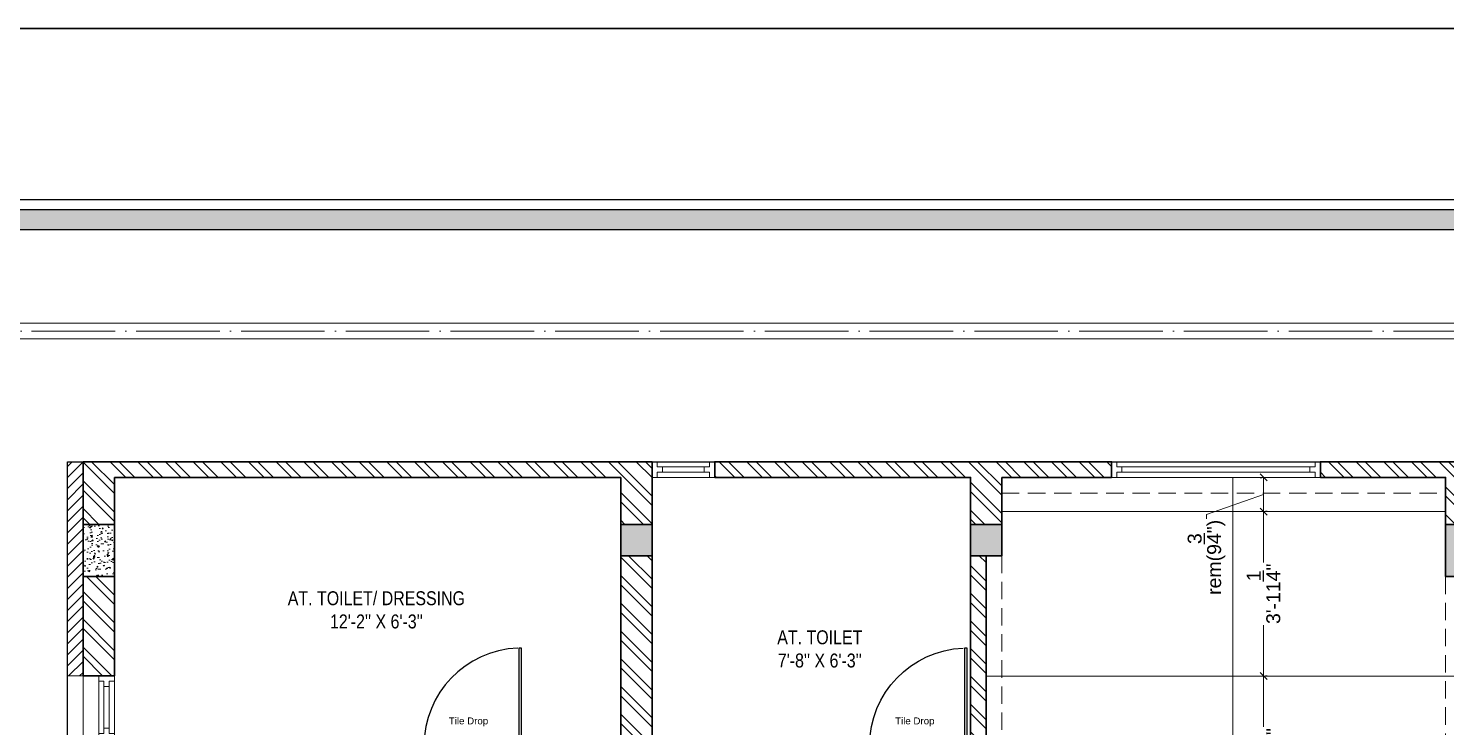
# Model space of a CAD drawing. Header units: millimetres. Extents: x 56222 to 3066687, y -650199 to -121287.
# Drawn here: x 151947.5 to 152354.7, y -179475.7 to -179275.2 of the extents above; entities that cross this region are included whole.
import ezdxf

# ---------------------------------------------------------------- set-up
doc = ezdxf.new("R2010")
doc.units = ezdxf.units.MM
doc.header["$MEASUREMENT"] = 0
doc.header["$PDMODE"] = 35
doc.linetypes.add('ACAD_ISO04W100', pattern=[30, 24, -3, 0, -3])
doc.linetypes.add('DASHED', pattern=[0.75, 0.5, -0.25])
doc.layers.get('Defpoints').update_dxf_attribs({"color": 220})
doc.layers.add('AR DOOR', color=40, linetype='Continuous')
doc.layers.add('AR ELE-5', color=134, linetype='Continuous')
for name, color, linetype, lineweight in [('COLUMN', 1, 'Continuous', 30), ('dim05', 1, 'Continuous', 13), ('Electrical', 84, 'Continuous', 30), ('FIRST FLOOR', 7, 'Continuous', 9), ('FIRST FLOOR ( DW_RAIL )', 7, 'Continuous', 9), ('FIRST FLOOR ( TEXT )', 7, 'Continuous', 9), ('FIRST FLOOR_( PLine )_', 251, 'Continuous', 30), ('GROUND FLOOR', 7, 'Continuous', 9), ('GROUND FLOOR  ( DIM )', 7, 'Continuous', 9), ('Labelling', 1, 'Continuous', 25), ('NAME PLATE', 7, 'Continuous', 25), ('wall', 7, 'Continuous', 30), ('XX~SLAB ( BEAM )~ ( DIM )', 7, 'Continuous', 9)]:
    doc.layers.add(name, color=color, linetype=linetype, lineweight=lineweight)
doc.layers.add('hatch', color=253, linetype='Continuous', lineweight=0, transparency=0.4)
doc.layers.add('XX~SLAB ( PLINE )', color=251, linetype='Continuous', plot=False)
doc.styles.add('Arial', font='arial.ttf')
doc.styles.add('KATHA', font='swissc.ttf')
doc.styles.get("Standard").update_dxf_attribs({"font": 'arial.ttf', "height": 6})
doc.dimstyles.new('ISO-25', dxfattribs={"dimtxt": 2.5, "dimasz": 1, "dimexe": 0.5, "dimexo": 1, "dimtad": 0, "dimdec": 1, "dimlunit": 4, "dimtxsty": 'Standard', "dimblk": 'OBLIQUE', "dimcen": 2.5, "dimclrd": 1, "dimclre": 1, "dimclrt": 5, "dimadec": 0, "dimazin": 0, "dimtfac": 1, "dimtdec": 1, "dimtmove": 0, "dimatfit": 3, "dimfxl": 1, "dimlwd": -1, "dimarcsym": 0})
pattern_1 = [(50, (0, 0), (3.586300913, -0.313760675), [0.375, -4.125]), (355, (0, 0), (-0.69375667, 3.76096067), [0.3, -3.3]), (100.4514445, (0.299, -0.026), (2.892544234, 3.447199955), [0.31870096, -3.50571056]), (46.1842, (0, 1), (5.33620665, -0.8275964), [0.5625, -6.1875]), (96.6356355, (0.4447, 0.931), (4.67330973, 4.870593), [0.47805171, -5.2585688]), (351.184164, (0, 1), (4.67330973, 4.870593), [0.45, -4.95]), (21, (0.5, 0.75), (2.98453526, -2.013094453), [0.375, -4.125]), (326, (0.5, 0.75), (1.21657666, 3.625750225), [0.3, -3.3]), (71.4514447, (0.7487, 0.5822), (4.201111884, 1.612655764), [0.31870095, -3.50571056]), (37.5, (0, 0), (0.0607992766, 1.664469269), [0, -3.26, 0, -3.35, 0, -3.3125]), (7.5, (0, 0), (1.315347687, 1.97205856), [0, -1.91, 0, -3.185, 0, -1.2625]), (327.5, (-1.115, 0), (2.669112181, -0.112774359), [0, -1.25, 0, -3.9, 0, -5.175]), (317.5, (-1.615, 0), (2.915930847, 0.500524912), [0, -1.625, 0, -2.59, 0, -3.675])]

# ---------------------------------------------------------------- blocks, each defined once
blk = doc.blocks.new('*U18')
for points in [[(0, 0), (0, 1120), (-30, 1120), (-30, 0)], [(40, 0), (0, 0), (0, -30), (-10, -30), (-10, -100), (40, -100)], [(-1160, 0), (-1120, 0), (-1120, -30), (-1110, -30), (-1110, -100), (-1160, -100)]]:
    blk.add_lwpolyline(points, close=True)
at = {"layer": 'AR ELE-5', "linetype": 'ByBlock', "ltscale": 15}
blk.add_arc((2, -1), 1122, 92.373, 179.9653, dxfattribs=at)
blk = doc.blocks.new('*U19')
for points in [[(-1160, 0), (-1120, 0), (-1120, 30), (-1110, 30), (-1110, 100), (-1160, 100)], [(0, 0), (0, -1120), (-30, -1120), (-30, 0)], [(40, 0), (0, 0), (0, 30), (-10, 30), (-10, 100), (40, 100)]]:
    blk.add_lwpolyline(points, close=True)
at = {"layer": 'AR ELE-5', "linetype": 'ByBlock', "ltscale": 15}
blk.add_arc((2, 1), 1122, 180.0347, 267.627, dxfattribs=at)
blk = doc.blocks.new('LAYOUT FILE')
at = {"layer": 'NAME PLATE', "true_color": 0xd39e00}
h = blk.add_hatch(color=42, dxfattribs=at)
h.paths.add_polyline_path([(3346889.83, -513806.18), (3346889.83, -514260.7), (3347535.56, -514260.7), (3347535.56, -513806.18)])
h.paths.add_polyline_path([(3346894.36, -513810.71), (3347531.03, -513810.71), (3347531.03, -514256.17), (3346894.36, -514256.17)], flags=16)
at = {"layer": 'NAME PLATE', "color": 42, "true_color": 0xd39e00}
for points in [[(3346887.56, -513803.91), (3347537.83, -513803.91), (3347537.83, -514262.96), (3346887.56, -514262.96)], [(3346889.83, -513806.18), (3347535.56, -513806.18), (3347535.56, -514260.7), (3346889.83, -514260.7)], [(3346894.36, -513810.71), (3347531.03, -513810.71), (3347531.03, -514256.17), (3346894.36, -514256.17)]]:
    blk.add_lwpolyline(points, close=True, dxfattribs=at)
blk = doc.blocks.new('_Oblique')
at = {"layer": 'wall', "color": 0, "lineweight": -2}
blk.add_line((-0.5, -0.5), (0.5, 0.5), dxfattribs=at)
blk = doc.blocks.new('*D201')
at = {"layer": 'Defpoints', "color": 0, "lineweight": 30, "transparency": 16777216}
for p in [(152302.38, -179461.18), (152302.38, -179461.18), (152302.38, -179508.4)]:
    blk.add_point(p, dxfattribs=at)
at = {"layer": 'dim05', "color": 1, "linetype": 'Continuous', "transparency": 16777216}
for p, q in [((152302.38, -179461.18), (152302.38, -179475.78)), ((152302.38, -179508.4), (152302.38, -179493.8))]:
    blk.add_line(p, q, dxfattribs=at)
at = {"layer": 'dim05', "color": 1, "linetype": 'Continuous', "lineweight": -2, "transparency": 16777216}
for p, q in [((152303.38, -179461.18), (152302.88, -179461.18)), ((152303.38, -179508.4), (152302.88, -179508.4))]:
    blk.add_line(p, q, dxfattribs=at)
at = {"layer": 'dim05', "color": 1, "transparency": 16777216, "xscale": 2, "yscale": 2, "zscale": 2}
for p, rotation in [((152302.38, -179461.18), 90), ((152302.38, -179508.4), 270)]:
    blk.add_blockref('_Oblique', p, dxfattribs=dict(at, rotation=rotation))
at = {"layer": 'dim05', "color": 5, "lineweight": 25, "transparency": 16777216, "insert": (152302.38, -179484.79), "char_height": 4, "attachment_point": 5, "rotation": 90, "style": 'Arial'}
blk.add_mtext('3\'-11{\\H1x;\\S1/4;}"', dxfattribs=at)
blk = doc.blocks.new('*D202')
at = {"layer": 'Defpoints', "color": 0, "lineweight": 30, "transparency": 16777216}
for p in [(152302.38, -179413.95), (152302.38, -179413.95), (152302.38, -179461.18)]:
    blk.add_point(p, dxfattribs=at)
at = {"layer": 'dim05', "color": 1, "linetype": 'Continuous', "transparency": 16777216}
for p, q in [((152302.38, -179413.95), (152302.38, -179428.55)), ((152302.38, -179461.18), (152302.38, -179446.57))]:
    blk.add_line(p, q, dxfattribs=at)
at = {"layer": 'dim05', "color": 1, "linetype": 'Continuous', "lineweight": -2, "transparency": 16777216}
for p, q in [((152303.38, -179413.95), (152302.88, -179413.95)), ((152303.38, -179461.18), (152302.88, -179461.18))]:
    blk.add_line(p, q, dxfattribs=at)
at = {"layer": 'dim05', "color": 1, "transparency": 16777216, "xscale": 2, "yscale": 2, "zscale": 2}
for p, rotation in [((152302.38, -179413.95), 90), ((152302.38, -179461.18), 270)]:
    blk.add_blockref('_Oblique', p, dxfattribs=dict(at, rotation=rotation))
at = {"layer": 'dim05', "color": 5, "lineweight": 25, "transparency": 16777216, "insert": (152302.38, -179437.56), "char_height": 4, "attachment_point": 5, "rotation": 90, "style": 'Arial'}
blk.add_mtext('3\'-11{\\H1x;\\S1/4;}"', dxfattribs=at)
blk = doc.blocks.new('*D203')
at = {"layer": 'Defpoints', "color": 0, "lineweight": 30, "transparency": 16777216}
for p in [(152302.38, -179404.13), (152302.38, -179404.13), (152302.38, -179413.95)]:
    blk.add_point(p, dxfattribs=at)
at = {"layer": 'dim05', "color": 1, "linetype": 'Continuous', "lineweight": -2, "transparency": 16777216}
for p, q in [((152301.38, -179404.13), (152301.88, -179404.13)), ((152303.38, -179413.95), (152302.88, -179413.95))]:
    blk.add_line(p, q, dxfattribs=at)
at = {"layer": 'dim05', "color": 1, "linetype": 'Continuous', "transparency": 16777216}
for p, q in [((152302.38, -179413.95), (152302.38, -179404.13)), ((152302.38, -179409.04), (152285.97, -179414.77)), ((152285.97, -179414.77), (152285.97, -179416.02))]:
    blk.add_line(p, q, dxfattribs=at)
at = {"layer": 'dim05', "color": 1, "transparency": 16777216, "xscale": 2, "yscale": 2, "zscale": 2}
for p, rotation in [((152302.38, -179404.13), 90), ((152302.38, -179413.95), 270)]:
    blk.add_blockref('_Oblique', p, dxfattribs=dict(at, rotation=rotation))
at = {"layer": 'dim05', "color": 5, "lineweight": 25, "transparency": 16777216, "insert": (152285.97, -179427.1), "char_height": 4, "attachment_point": 5, "rotation": 90, "style": 'Arial'}
blk.add_mtext('rem(9{\\H1x;\\S3/4;}")', dxfattribs=at)

msp = doc.modelspace()

# ---------------------------------------------------------------- hatches: boundary and pattern name
at = {"layer": 'GROUND FLOOR  ( DIM )'}
h = msp.add_hatch(dxfattribs=at)
h.set_pattern_fill('ANSI31', color=256, scale=18, style=0)
h.set_pattern_definition([(45, (13695.326, -12165.5855), (-1.590990258, 1.590990258), [])])
h.paths.add_polyline_path([(151958.688, -179399.635), (151963.188, -179399.635), (151963.188, -179461.135), (151958.688, -179461.135)])
at = {"layer": 'hatch', "lineweight": 0, "true_color": 0x636466, "transparency": 33554610}
h = msp.add_hatch(dxfattribs=at)
h.set_pattern_fill('ANSI32', color=251, scale=15, angle=90, style=0)
h.paths.add_polyline_path([(151972.188, -179560.135), (151963.188, -179560.135), (151963.188, -179642.635), (151972.188, -179642.635)])
h.paths.add_polyline_path([(151972.188, -179483.635), (152060.188, -179483.635), (152060.188, -179481.135), (152060.188, -179479.135), (151963.188, -179479.135), (151963.188, -179483.635), (151963.188, -179545.135), (151972.188, -179545.135)])
h.paths.add_polyline_path([(152126.688, -179426.635), (152117.688, -179426.635), (152117.688, -179479.135), (152105.688, -179479.135), (152105.688, -179483.635), (152122.188, -179483.635), (152122.188, -179560.135), (152222.688, -179560.135), (152222.688, -179557.135), (152222.688, -179531.635), (152220.188, -179531.635), (152218.188, -179531.635), (152218.188, -179555.635), (152147.322, -179555.635), (152126.688, -179555.635), (152126.688, -179530.865), (152126.688, -179483.635), (152147.322, -179483.635), (152188.188, -179483.635), (152188.188, -179481.135), (152188.188, -179479.135), (152126.688, -179479.135)])
h.paths.add_polyline_path([(152222.688, -179426.635), (152218.188, -179426.635), (152218.188, -179501.635), (152222.688, -179501.635), (152222.688, -179461.175)])
h.paths.add_polyline_path([(152227.188, -179404.135), (152258.688, -179404.135), (152258.688, -179399.635), (152144.688, -179399.635), (152144.688, -179404.135), (152218.188, -179404.135), (152218.188, -179417.635), (152227.188, -179417.635)])
h.paths.add_polyline_path([(152126.688, -179399.635), (151963.188, -179399.635), (151963.188, -179417.635), (151972.188, -179417.635), (151972.188, -179404.135), (152117.688, -179404.135), (152117.688, -179417.635), (152126.688, -179417.635)])
h.paths.add_polyline_path([(151972.188, -179432.635), (151963.188, -179432.635), (151963.188, -179461.135), (151972.188, -179461.135)])
h.paths.add_polyline_path([(152363.688, -179399.635), (152318.688, -179399.635), (152318.688, -179404.135), (152354.688, -179404.135), (152354.688, -179413.945), (152354.688, -179417.635), (152363.688, -179417.635)])
h.paths.add_polyline_path([(152354.688, -179555.635), (152293.554, -179555.635), (152279.688, -179555.635), (152279.688, -179560.135), (152340.054, -179560.135), (152354.688, -179560.135)])
h.paths.add_polyline_path([(152264.688, -179555.635), (152258.688, -179555.635), (152258.688, -179560.135), (152264.688, -179560.135)])
h.paths.add_polyline_path([(152363.688, -179570.635), (152359.188, -179570.635), (152359.188, -179607.365), (152359.188, -179654.594), (152359.188, -179687.635), (152340.054, -179687.635), (152321.683, -179687.635), (152321.683, -179692.135), (152354.688, -179692.135), (152354.688, -179695.135), (152363.688, -179695.135)])
h.paths.add_polyline_path([(152350.751, -179659.908), (152377.223, -179659.908), (152377.223, -179651.665), (152350.751, -179651.665)], flags=9)
h = msp.add_hatch(dxfattribs=at)
h.set_pattern_fill('AR-CONC', color=251, scale=0.5)
h.set_pattern_definition(pattern_1)
h.paths.add_polyline_path([(151972.188, -179417.635), (151963.188, -179417.635), (151963.188, -179432.635), (151972.188, -179432.635)])
h = msp.add_hatch(dxfattribs=at)
h.set_pattern_fill('AR-CONC', color=251, scale=0.5)
h.set_pattern_definition(pattern_1)
h.paths.add_polyline_path([(152126.688, -179417.635), (152117.688, -179417.635), (152117.688, -179426.635), (152126.688, -179426.635)])
h.paths.add_polyline_path([(152227.188, -179417.635), (152218.188, -179417.635), (152218.188, -179426.635), (152227.188, -179426.635)])
h.paths.add_polyline_path([(152363.688, -179417.635), (152354.688, -179417.635), (152354.688, -179432.635), (152359.188, -179432.635), (152363.688, -179432.635)])
h = msp.add_hatch(dxfattribs=at)
h.set_pattern_fill('ANSI32', color=251, scale=15, angle=90, style=0)
h.paths.add_polyline_path([(152264.688, -179701.135), (152164.188, -179701.135), (152164.188, -179705.635), (152164.188, -179710.135), (152264.688, -179710.135)])
h.paths.add_polyline_path([(152131.188, -179701.135), (152126.688, -179701.135), (152126.688, -179710.135), (152131.188, -179710.135)])
h.paths.add_polyline_path([(152126.688, -179710.135), (152122.188, -179710.135), (152122.188, -179746.135), (152126.688, -179746.135)])
h.paths.add_polyline_path([(152126.688, -179620.135), (152122.188, -179620.135), (152122.188, -179669.107), (152122.188, -179669.635), (152101.188, -179669.635), (152101.188, -179674.135), (152122.188, -179674.135), (152122.188, -179695.135), (152126.688, -179695.135)])
h.paths.add_polyline_path([(151993.188, -179669.635), (151972.188, -179669.635), (151963.188, -179669.635), (151963.188, -179674.135), (151993.188, -179674.135)])
h.paths.add_polyline_path([(152269.188, -179654.594), (152269.188, -179607.365), (152269.188, -179600.635), (152264.688, -179600.635), (152264.688, -179607.365), (152264.688, -179695.135), (152273.688, -179695.135), (152273.688, -179692.135), (152297.683, -179692.135), (152297.683, -179687.635), (152269.188, -179687.635)])
h.paths.add_polyline_path([(152350.751, -179659.908), (152377.223, -179659.908), (152377.223, -179651.665), (152350.751, -179651.665)], flags=9)
h.paths.add_polyline_path([(152067.798, -179476.158), (152080.132, -179476.158), (152080.132, -179472.037), (152067.798, -179472.037)], flags=9)
h.paths.add_polyline_path([(152196.027, -179476.158), (152208.361, -179476.158), (152208.361, -179472.037), (152196.027, -179472.037)], flags=9)
h.paths.add_polyline_path([(152227.306, -179548.22), (152250.277, -179548.22), (152250.277, -179539.843), (152227.306, -179539.843)], flags=9)
h.paths.add_polyline_path([(152194.906, -179499.479), (152217.877, -179499.479), (152217.877, -179491.103), (152194.906, -179491.103)], flags=9)
h.paths.add_polyline_path([(152167.6, -179548.817), (152193.928, -179548.817), (152193.928, -179533.748), (152167.6, -179533.748)], flags=9)
h.paths.add_polyline_path([(152161.703, -179461.01), (152188.03, -179461.01), (152188.03, -179445.941), (152161.703, -179445.941)], flags=9)
h.paths.add_polyline_path([(152259.517, -179496.97), (152289.332, -179496.97), (152289.332, -179475.133), (152259.517, -179475.133)], flags=9)
h.paths.add_polyline_path([(152022.856, -179449.802), (152072.344, -179449.802), (152072.344, -179434.728), (152022.856, -179434.728)], flags=9)
h = msp.add_hatch(dxfattribs=at)
h.set_pattern_fill('AR-CONC', color=251, scale=0.5)
h.set_pattern_definition(pattern_1)
h.paths.add_polyline_path([(151972.188, -179695.135), (151963.188, -179695.135), (151963.188, -179710.135), (151972.188, -179710.135)])
h.paths.add_polyline_path([(152067.798, -179476.158), (152080.132, -179476.158), (152080.132, -179472.037), (152067.798, -179472.037)], flags=9)
h.paths.add_polyline_path([(152196.027, -179476.158), (152208.361, -179476.158), (152208.361, -179472.037), (152196.027, -179472.037)], flags=9)
h.paths.add_polyline_path([(152269.557, -179582.303), (152292.529, -179582.303), (152292.529, -179573.926), (152269.557, -179573.926)], flags=9)
h.paths.add_polyline_path([(152241.391, -179582.041), (152264.362, -179582.041), (152264.362, -179573.664), (152241.391, -179573.664)], flags=9)
h.paths.add_polyline_path([(152227.306, -179548.22), (152250.277, -179548.22), (152250.277, -179539.843), (152227.306, -179539.843)], flags=9)
h.paths.add_polyline_path([(152194.906, -179499.479), (152217.877, -179499.479), (152217.877, -179491.103), (152194.906, -179491.103)], flags=9)
h.paths.add_polyline_path([(152141.551, -179607.588), (152153.824, -179607.588), (152153.824, -179595.023), (152141.551, -179595.023)], flags=9)
h.paths.add_polyline_path([(152299.66, -179702.174), (152323.936, -179702.174), (152323.936, -179691.703), (152299.66, -179691.703)], flags=9)
h.paths.add_polyline_path([(152167.6, -179548.817), (152193.928, -179548.817), (152193.928, -179533.748), (152167.6, -179533.748)], flags=9)
h.paths.add_polyline_path([(152161.703, -179461.01), (152188.03, -179461.01), (152188.03, -179445.941), (152161.703, -179445.941)], flags=9)
h.paths.add_polyline_path([(152259.517, -179496.97), (152289.332, -179496.97), (152289.332, -179475.133), (152259.517, -179475.133)], flags=9)
h.paths.add_polyline_path([(152194.155, -179582.082), (152239.061, -179582.082), (152239.061, -179573.705), (152194.155, -179573.705)], flags=9)
h.paths.add_polyline_path([(152033.961, -179595.627), (152065.101, -179595.627), (152065.101, -179573.79), (152033.961, -179573.79)], flags=9)
h.paths.add_polyline_path([(152022.856, -179449.802), (152072.344, -179449.802), (152072.344, -179434.728), (152022.856, -179434.728)], flags=9)
h = msp.add_hatch(dxfattribs=at)
h.set_pattern_fill('AR-CONC', color=251, scale=0.5)
h.set_pattern_definition(pattern_1)
h.paths.add_polyline_path([(152126.688, -179701.135), (152126.688, -179695.135), (152117.688, -179695.135), (152117.688, -179710.135), (152126.688, -179710.135)])
h.paths.add_polyline_path([(152273.688, -179695.135), (152264.688, -179695.135), (152264.688, -179701.135), (152264.688, -179710.135), (152269.188, -179710.135), (152273.688, -179710.135)])
h.paths.add_polyline_path([(152067.798, -179476.158), (152080.132, -179476.158), (152080.132, -179472.037), (152067.798, -179472.037)], flags=9)
h.paths.add_polyline_path([(152196.027, -179476.158), (152208.361, -179476.158), (152208.361, -179472.037), (152196.027, -179472.037)], flags=9)
h.paths.add_polyline_path([(152269.557, -179582.303), (152292.529, -179582.303), (152292.529, -179573.926), (152269.557, -179573.926)], flags=9)
h.paths.add_polyline_path([(152241.391, -179582.041), (152264.362, -179582.041), (152264.362, -179573.664), (152241.391, -179573.664)], flags=9)
h.paths.add_polyline_path([(152227.306, -179548.22), (152250.277, -179548.22), (152250.277, -179539.843), (152227.306, -179539.843)], flags=9)
h.paths.add_polyline_path([(152194.906, -179499.479), (152217.877, -179499.479), (152217.877, -179491.103), (152194.906, -179491.103)], flags=9)
h.paths.add_polyline_path([(152141.551, -179607.588), (152153.824, -179607.588), (152153.824, -179595.023), (152141.551, -179595.023)], flags=9)
h.paths.add_polyline_path([(152299.66, -179702.174), (152323.936, -179702.174), (152323.936, -179691.703), (152299.66, -179691.703)], flags=9)
h.paths.add_polyline_path([(152167.6, -179548.817), (152193.928, -179548.817), (152193.928, -179533.748), (152167.6, -179533.748)], flags=9)
h.paths.add_polyline_path([(152161.703, -179461.01), (152188.03, -179461.01), (152188.03, -179445.941), (152161.703, -179445.941)], flags=9)
h.paths.add_polyline_path([(152259.517, -179496.97), (152289.332, -179496.97), (152289.332, -179475.133), (152259.517, -179475.133)], flags=9)
h.paths.add_polyline_path([(152194.155, -179582.082), (152239.061, -179582.082), (152239.061, -179573.705), (152194.155, -179573.705)], flags=9)
h.paths.add_polyline_path([(152033.961, -179595.627), (152065.101, -179595.627), (152065.101, -179573.79), (152033.961, -179573.79)], flags=9)
h.paths.add_polyline_path([(152022.856, -179449.802), (152072.344, -179449.802), (152072.344, -179434.728), (152022.856, -179434.728)], flags=9)

# ---------------------------------------------------------------- linework, layer by layer
at = {"layer": 'COLUMN'}
for points in [[(151963.188, -179417.635), (151972.188, -179417.635), (151972.188, -179432.635), (151963.188, -179432.635)], [(152117.688, -179417.635), (152126.688, -179417.635), (152126.688, -179426.635), (152117.688, -179426.635)], [(152218.188, -179417.635), (152227.188, -179417.635), (152227.188, -179426.635), (152218.188, -179426.635)], [(152354.688, -179417.635), (152363.688, -179417.635), (152363.688, -179432.635), (152354.688, -179432.635)]]:
    msp.add_lwpolyline(points, close=True, dxfattribs=at)
at = {"layer": 'dim05', "color": 3, "lineweight": 30}
msp.add_lwpolyline([(150904.03, -179275.246), (154243.905, -179275.246), (154243.905, -179985.574), (150904.03, -179985.574)], close=True, dxfattribs=at)
at = {"layer": 'FIRST FLOOR'}
for p, q in [((151963.188, -179399.635), (151963.188, -179710.135)), ((151963.188, -179399.635), (152363.688, -179399.635)), ((152126.688, -179479.135), (152126.688, -179399.635)), ((152144.688, -179404.135), (152144.688, -179399.635)), ((152258.688, -179404.135), (152258.688, -179399.635)), ((152318.688, -179404.135), (152318.688, -179399.635)), ((151972.188, -179479.135), (151972.188, -179404.135)), ((151972.188, -179404.135), (152117.688, -179404.135)), ((152117.688, -179479.135), (152117.688, -179404.135)), ((152126.688, -179404.135), (152218.188, -179404.135)), ((152218.188, -179555.635), (152218.188, -179404.135)), ((152227.188, -179404.135), (152354.688, -179404.135)), ((152227.188, -179426.635), (152227.188, -179404.135)), ((152354.688, -179404.135), (152354.688, -179432.635)), ((152222.688, -179501.635), (152222.688, -179426.635)), ((151963.188, -179461.135), (151972.188, -179461.135))]:
    msp.add_line(p, q, dxfattribs=at)
at = {"layer": 'FIRST FLOOR', "ltscale": 0.7}
msp.add_lwpolyline([(152122.188, -179710.135), (152122.188, -179746.135), (151958.688, -179746.135), (151958.688, -179399.635), (151963.188, -179399.635)], dxfattribs=at)
at = {"layer": 'FIRST FLOOR ( DW_RAIL )'}
for points in [[(152144.688, -179399.635), (152143.188, -179399.635), (152143.188, -179401.135), (152141.688, -179401.135), (152141.688, -179402.635), (152129.688, -179402.635), (152129.688, -179401.135), (152128.188, -179401.135), (152128.188, -179399.635), (152126.688, -179399.635), (152126.688, -179404.135), (152128.188, -179404.135), (152128.188, -179402.635), (152129.688, -179402.635), (152129.688, -179401.135), (152141.688, -179401.135), (152141.688, -179402.635), (152143.188, -179402.635), (152143.188, -179404.135), (152144.688, -179404.135), (152144.688, -179399.635), (152126.688, -179399.635), (152126.688, -179404.135), (152144.688, -179404.135)], [(152318.688, -179399.635), (152317.188, -179399.635), (152317.188, -179401.135), (152315.688, -179401.135), (152315.688, -179402.635), (152261.688, -179402.635), (152261.688, -179401.135), (152260.188, -179401.135), (152260.188, -179399.635), (152258.688, -179399.635), (152258.688, -179404.135), (152260.188, -179404.135), (152260.188, -179402.635), (152261.688, -179402.635), (152261.688, -179401.135), (152315.688, -179401.135), (152315.688, -179402.635), (152317.188, -179402.635), (152317.188, -179404.135), (152318.688, -179404.135), (152318.688, -179399.635), (152258.688, -179399.635), (152258.688, -179404.135), (152318.688, -179404.135)], [(151967.688, -179461.135), (151967.688, -179462.635), (151969.188, -179462.635), (151969.188, -179464.135), (151970.688, -179464.135), (151970.688, -179476.135), (151969.188, -179476.135), (151969.188, -179477.635), (151967.688, -179477.635), (151967.688, -179479.135), (151972.188, -179479.135), (151972.188, -179477.635), (151970.688, -179477.635), (151970.688, -179476.135), (151969.188, -179476.135), (151969.188, -179464.135), (151970.688, -179464.135), (151970.688, -179462.635), (151972.188, -179462.635), (151972.188, -179461.135), (151967.688, -179461.135), (151967.688, -179479.135), (151972.188, -179479.135), (151972.188, -179461.135)]]:
    msp.add_lwpolyline(points, close=True, dxfattribs=at)
at = {"layer": 'FIRST FLOOR_( PLine )_'}
for p, q in [((152126.688, -179399.635), (151963.188, -179399.635)), ((151963.188, -179399.635), (151963.188, -179461.135)), ((152126.688, -179479.135), (152126.688, -179399.635)), ((151972.188, -179404.135), (152117.688, -179404.135)), ((151972.188, -179461.135), (151972.188, -179404.135)), ((152117.688, -179404.135), (152117.688, -179479.135)), ((151963.188, -179461.135), (151972.188, -179461.135))]:
    msp.add_line(p, q, dxfattribs=at)
msp.add_lwpolyline([(152227.188, -179404.135), (152258.688, -179404.135), (152258.688, -179399.635), (152144.688, -179399.635), (152144.688, -179404.135), (152218.188, -179404.135), (152218.188, -179501.635), (152222.688, -179501.635), (152222.688, -179426.635), (152227.188, -179426.635)], close=True, dxfattribs=at)
for points in [[(152359.188, -179687.635), (152321.683, -179687.635), (152321.683, -179692.135), (152354.688, -179692.135), (152354.688, -179710.135), (152363.688, -179710.135), (152363.688, -179399.635), (152318.688, -179399.635), (152318.688, -179404.135), (152354.688, -179404.135), (152354.688, -179417.635)], [(152354.688, -179432.635), (152359.188, -179432.635), (152359.188, -179555.635)]]:
    msp.add_lwpolyline(points, dxfattribs=at)
at = {"layer": 'GROUND FLOOR'}
for p, q in [((151863.438, -179359.885), (152363.688, -179359.885)), ((151867.938, -179364.385), (152363.688, -179364.385))]:
    msp.add_line(p, q, dxfattribs=at)
at = {"layer": 'GROUND FLOOR', "color": 1, "linetype": 'ACAD_ISO04W100'}
msp.add_line((152363.688, -179362.135), (151865.688, -179362.135), dxfattribs=at)
at = {"layer": 'GROUND FLOOR  ( DIM )'}
msp.add_lwpolyline([(151963.188, -179399.635), (151958.688, -179399.635), (151958.688, -179461.135), (151972.188, -179461.135)], dxfattribs=at)
msp.add_lwpolyline([(151958.688, -179399.635), (151963.188, -179399.635), (151963.188, -179461.135), (151958.688, -179461.135)], close=True, dxfattribs=at)
at = {"layer": 'Labelling', "color": 251, "linetype": 'DASHED', "lineweight": 0, "ltscale": 10, "true_color": 0x636466}
for p, q in [((152227.188, -179408.635), (152354.688, -179408.635)), ((152227.188, -179426.635), (152227.188, -179564.635)), ((152354.688, -179432.635), (152354.688, -179555.635))]:
    msp.add_line(p, q, dxfattribs=at)
at = {"layer": 'XX~SLAB ( BEAM )~ ( DIM )', "color": 244, "lineweight": 0, "true_color": 0x991b1e}
for points in [[(152227.188, -179413.945), (152227.188, -179404.135), (152293.554, -179404.135), (152293.554, -179413.945)], [(152354.688, -179413.945), (152354.688, -179404.135), (152293.554, -179404.135), (152293.554, -179413.945)], [(152222.688, -179508.405), (152222.688, -179461.175), (152293.554, -179461.175), (152293.554, -179508.405)], [(152359.188, -179508.405), (152359.188, -179461.175), (152293.554, -179461.175), (152293.554, -179508.405)]]:
    msp.add_lwpolyline(points, close=True, dxfattribs=at)
for points in [[(152222.688, -179426.635), (152222.688, -179461.175), (152293.554, -179461.175), (152293.554, -179413.945), (152227.188, -179413.945)], [(152359.188, -179432.635), (152359.188, -179461.175), (152293.554, -179461.175), (152293.554, -179413.945), (152354.688, -179413.945)]]:
    msp.add_lwpolyline(points, dxfattribs=at)
at = {"layer": 'XX~SLAB ( PLINE )'}
msp.add_lwpolyline([(151958.688, -179399.635), (152363.688, -179399.635), (152363.688, -179710.135), (152354.688, -179710.135), (152334.883, -179710.135), (152294.546, -179710.135), (152269.188, -179710.135), (152126.688, -179710.135), (152126.688, -179746.135), (151958.688, -179746.135)], close=True, dxfattribs=at)

# ---------------------------------------------------------------- block references
at = {"layer": 'AR DOOR', "linetype": 'ByBlock', "lineweight": -2, "extrusion": (0, 0, -1), "xscale": -0.02500000000004329, "yscale": 0.02500000000004329, "zscale": -0.02500000000004329}
msp.add_blockref('*U18', (-152089.188, -179481.135), dxfattribs=at)
at = {"layer": 'AR DOOR', "linetype": 'ByBlock', "lineweight": -2, "extrusion": (0, 0, -1), "xscale": 0.02500000000004618, "yscale": 0.02500000000004618, "zscale": -0.02500000000004618, "rotation": 180}
msp.add_blockref('*U19', (-152217.188, -179481.135), dxfattribs=at)
at = {"layer": 'NAME PLATE', "lineweight": 0, "xscale": 1.270580948118432, "yscale": 1.270580948118432, "zscale": 1.270580948118432}
msp.add_blockref('LAYOUT FILE', (-4100669.842, 473505.122), dxfattribs=at)

# ---------------------------------------------------------------- texts
at = {"layer": 'Electrical', "color": 240, "true_color": 0xed1f24, "transparency": 33554687, "char_height": 2, "attachment_point": 5}
for insert in [(152073.942, -179474.344), (152202.171, -179474.344)]:
    msp.add_mtext('Tile Drop', dxfattribs=dict(at, insert=insert))
at = {"layer": 'FIRST FLOOR ( TEXT )', "char_height": 4, "attachment_point": 5, "style": 'KATHA'}
for s, insert in [("AT. TOILET/ DRESSING\\P12'-2'' X 6'-3''", (152047.476, -179442.191)), ("AT. TOILET\\P7'-8'' X 6'-3''", (152174.872, -179453.401))]:
    msp.add_mtext(s, dxfattribs=dict(at, insert=insert))

# ---------------------------------------------------------------- dimensions: what is measured, and where the dimension line sits
at = {"layer": 'dim05', "color": 27, "lineweight": 25, "true_color": 0x7d5120}
dim = msp.add_linear_dim(base=(152302.377, -179404.135), p1=(152302.377, -179413.945), p2=(152302.377, -179404.135), angle=90, text='rem(<>)', dimstyle='ISO-25', override={"dimtxt": 4, "dimasz": 2, "dimdec": 2, "dimtxsty": 'Arial', "dimtmove": 1}, dxfattribs=at)
dim.commit()
dim.dimension.update_dxf_attribs({"geometry": '*D203', "text_midpoint": (152285.968, -179416.65), "dimtype": 160})
for base, p1, p2, picture, middle in [((152302.377, -179413.945), (152302.377, -179461.175), (152302.377, -179413.945), '*D202', (152302.377, -179437.56)), ((152302.377, -179461.175), (152302.377, -179508.405), (152302.377, -179461.175), '*D201', (152302.377, -179484.79))]:
    dim = msp.add_linear_dim(base=base, p1=p1, p2=p2, angle=90, dimstyle='ISO-25', override={"dimtxt": 4, "dimasz": 2, "dimdec": 2, "dimtxsty": 'Arial'}, dxfattribs=at)
    dim.commit()
    dim.dimension.update_dxf_attribs({"geometry": picture, "text_midpoint": middle})

doc.saveas('drawing.dxf')
